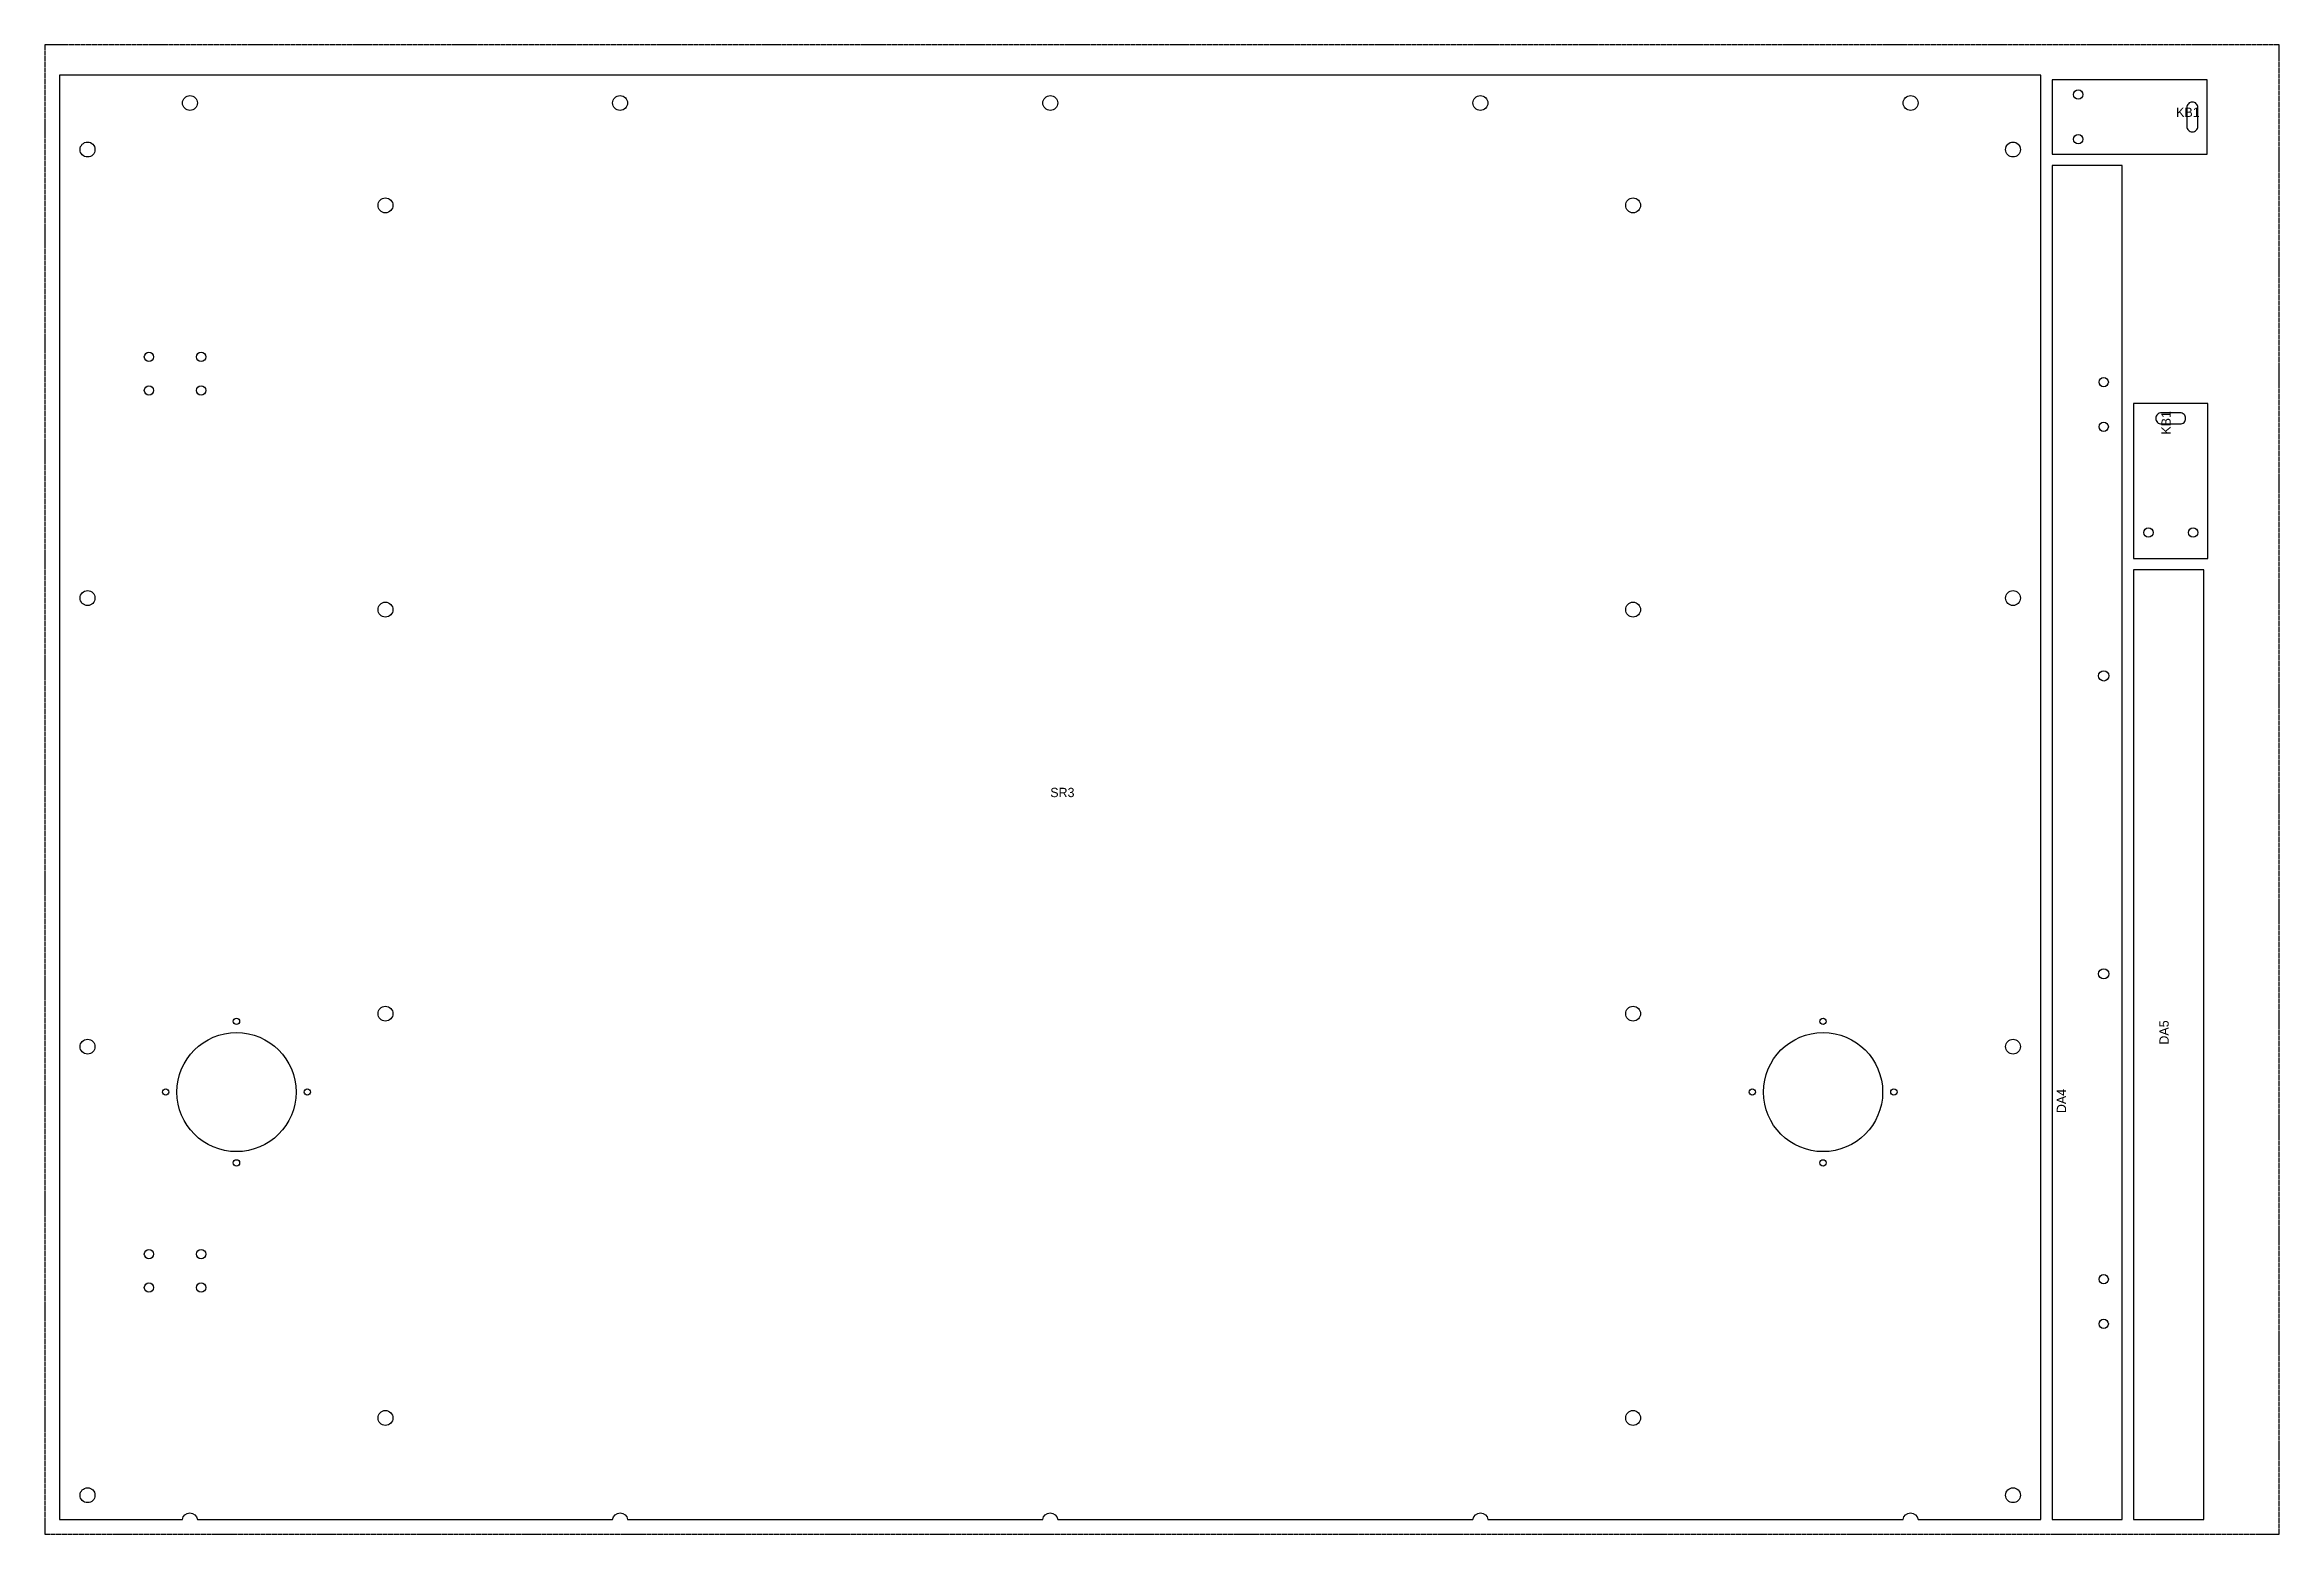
# Model space of a CAD drawing. Header units: millimetres. Extents: x 0 to 1200, y 0 to 800.
import ezdxf

# ---------------------------------------------------------------- set-up
doc = ezdxf.new("R2010")
doc.units = ezdxf.units.MM
doc.linetypes.add('DASHED', pattern=[1.524, 1.27, -0.254])
for name, color, linetype in [('CUT', 7, 'CONTINUOUS'), ('NOTES', 8, 'CONTINUOUS'), ('SHEET', 5, 'DASHED')]:
    doc.layers.add(name, color=color, linetype=linetype)

msp = doc.modelspace()

# ---------------------------------------------------------------- linework, layer by layer
at = {"layer": 'CUT'}
for points in [[(8, 8), (74, 8, -0.881917), (82, 8), (305, 8, -0.881917), (313, 8), (536, 8, -0.881917), (544, 8), (767, 8, -0.881917), (775, 8), (998, 8, -0.881917), (1006, 8), (1072, 8), (1072, 783.7), (8, 783.7)], [(1153.3, 753.2), (1153.3, 753.2, 0.414214), (1156.3, 756.2), (1156.3, 766.2, 0.414214), (1153.3, 769.2), (1153.3, 769.2, 0.414214), (1150.3, 766.2), (1150.3, 756.2, 0.414214)], [(1149.7, 599.3), (1149.7, 599.3, 0.414214), (1146.7, 602.3), (1136.7, 602.3, 0.414214), (1133.7, 599.3), (1133.7, 599.3, 0.414214), (1136.7, 596.3), (1146.7, 596.3, 0.414214)]]:
    msp.add_lwpolyline(points, format="xyb", close=True, dxfattribs=at)
for points in [[(1078, 741.2), (1161.3, 741.2), (1161.3, 781.2), (1078, 781.2)], [(1115.7, 8), (1115.7, 735.2), (1078, 735.2), (1078, 8)], [(1161.7, 524), (1161.7, 607.3), (1121.7, 607.3), (1121.7, 524)], [(1159.4, 8), (1159.4, 518), (1121.7, 518), (1121.7, 8)]]:
    msp.add_lwpolyline(points, close=True, dxfattribs=at)
for centre, radius in [((78, 768.7), 4), ((309, 768.7), 4), ((540, 768.7), 4), ((771, 768.7), 4), ((1002, 768.7), 4), ((1092, 773.2), 2.5), ((23, 743.7), 4), ((1057, 743.7), 4), ((1092, 749.2), 2.5), ((183, 713.7), 4), ((853, 713.7), 4), ((56, 632.3), 2.5), ((84, 632.3), 2.5), ((56, 614.3), 2.5), ((84, 614.3), 2.5), ((1105.7, 618.8), 2.5), ((1105.7, 594.8), 2.5), ((1129.7, 538), 2.5), ((1153.7, 538), 2.5), ((23, 502.8), 4), ((1057, 502.8), 4), ((183, 496.6), 4), ((853, 496.6), 4), ((1105.7, 461), 2.75), ((1105.7, 301), 2.75), ((103, 275.5), 1.7), ((183, 279.6), 4), ((853, 279.6), 4), ((955, 275.5), 1.7), ((23, 261.9), 4), ((103, 237.5), 32), ((955, 237.5), 32), ((1057, 261.9), 4), ((65, 237.5), 1.7), ((141, 237.5), 1.7), ((917, 237.5), 1.7), ((993, 237.5), 1.7), ((103, 199.5), 1.7), ((955, 199.5), 1.7), ((56, 150.5), 2.5), ((84, 150.5), 2.5), ((56, 132.5), 2.5), ((84, 132.5), 2.5), ((1105.7, 137), 2.5), ((1105.7, 113), 2.5), ((183, 62.5), 4), ((853, 62.5), 4), ((23, 21), 4), ((1057, 21), 4)]:
    msp.add_circle(centre, radius, dxfattribs=at)
at = {"layer": 'SHEET'}
msp.add_lwpolyline([(0, 0), (1200, 0), (1200, 800), (0, 800)], close=True, dxfattribs=at)

# ---------------------------------------------------------------- texts
at = {"layer": 'NOTES'}
for s, p in [('KB1', (1144.6, 761.2)), ('SR3', (540, 395.9))]:
    msp.add_text(s, height=5, dxfattribs=at).set_placement(p)
for s, p in [('KB1', (1141.7, 590.6)), ('DA5', (1140.6, 263)), ('DA4', (1085.5, 226.2))]:
    msp.add_text(s, height=5, rotation=90, dxfattribs=at).set_placement(p)

doc.saveas('drawing.dxf')
